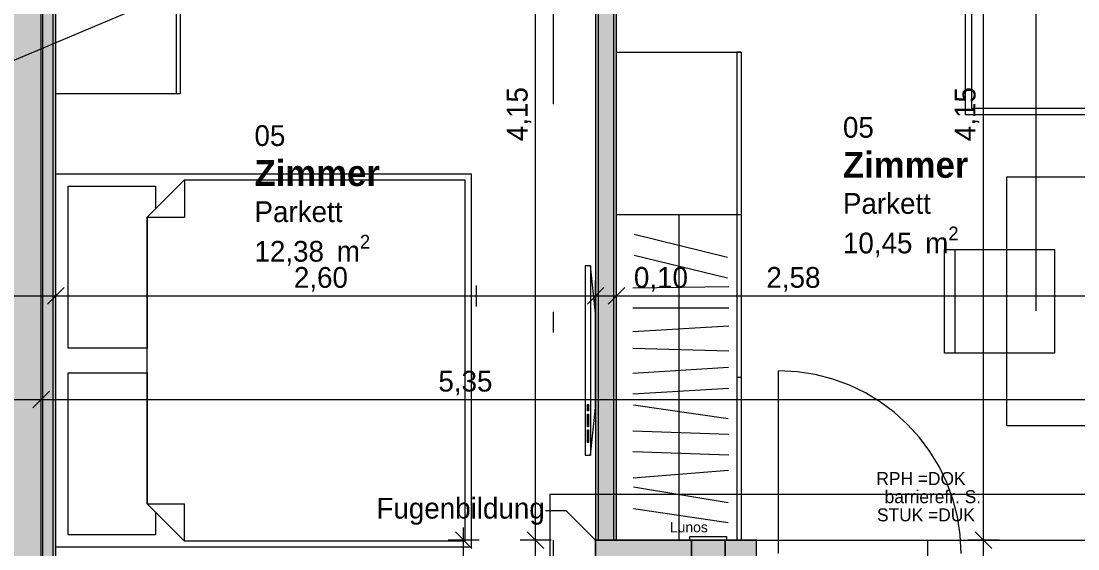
# Model space of a CAD drawing. Header units: metres. Extents: x -3.9 to 83, y -38 to 6.2.
# Drawn here: x 9.44 to 14.53, y -29.84 to -27.3 of the extents above; entities that cross this region are included whole.
import ezdxf

# ---------------------------------------------------------------- set-up
doc = ezdxf.new("R2010")
doc.units = ezdxf.units.M
doc.header["$MEASUREMENT"] = 0
for name, pattern in [('Achse', [0.004, 0.002, -0.001, 0, -0.001]), ('Schnittlinie', [0.006, 0.003, -0.0015, 0, -0.0015]), ('Strichlinie eng', [0.002, 0.0015, -0.0005]), ('Untersicht', [0.001, 0.0005, -0.0005])]:
    doc.linetypes.add(name, pattern=pattern)
for name, color, linetype in [('0._EG PP_2_000 Achsraster', 7, 'Continuous'), ('0._EG PP_2_110 Wand Aussen', 7, 'Continuous'), ('0._EG PP_2_120 Wand Innen tragend', 7, 'Continuous'), ('0._EG PP_2_130 Wand Innen', 7, 'Continuous'), ('0._EG PP_2_210 Decke', 7, 'Continuous'), ('0._EG PP_2_220 Bodenaufbau', 7, 'Continuous'), ('0._EG PP_2_510 Möblierung', 7, 'Continuous'), ('0._EG PP_2_520 Fixeinbauten', 7, 'Continuous'), ('0._EG PP_2_810 Raum', 7, 'Continuous'), ('0._EG PP_2_851 Marker Schnitt', 7, 'Continuous'), ('0._EG PP_2_915 Allgemein Beschriftung.x', 7, 'Continuous'), ('0._EG PP_2_950 Polierplan Bemaßung', 7, 'Continuous'), ('0._EG PP_2_955 Polierplan Beschriftung', 7, 'Continuous')]:
    doc.layers.add(name, color=color, linetype=linetype)
doc.styles.add('ERSTELLTER_STIL_10', font='')
doc.styles.add('ERSTELLTER_STIL_2', font='')
doc.styles.get('ERSTELLTER_STIL_10').set_extended_font_data('Eurostile', bold=True)
doc.styles.get('ERSTELLTER_STIL_2').set_extended_font_data('Eurostile')

msp = doc.modelspace()

# ---------------------------------------------------------------- hatches: boundary and pattern name
at = {"layer": '0._EG PP_2_110 Wand Aussen', "linetype": 'Continuous', "lineweight": 13, "true_color": 0x3f7f02}
for points in [[(12.205, -29.98), (12.3519, -29.98), (12.205, -29.8)], [(12.205, -29.8), (12.3519, -29.98), (12.385, -29.98), (12.385, -29.8)], [(12.385, -29.8), (12.385, -29.98), (12.98, -29.98), (12.98, -29.89), (12.98, -29.8)]]:
    msp.add_hatch(color=76, dxfattribs=at).paths.add_polyline_path(points)
at = {"layer": '0._EG PP_2_120 Wand Innen tragend', "linetype": 'Continuous', "lineweight": 13, "true_color": 0x3f7f02}
msp.add_hatch(color=76, dxfattribs=at).paths.add_polyline_path([(9.535, -30.7), (9.535, -26.05), (9.355, -26.05), (9.355, -30.7)])
at = {"layer": '0._EG PP_2_120 Wand Innen tragend', "linetype": 'Continuous', "lineweight": 13, "true_color": 0xffaa00}
msp.add_hatch(color=40, dxfattribs=at).paths.add_polyline_path([(9.5925, -30.7), (9.5925, -26.05), (9.5425, -26.05), (9.5425, -30.7)])
at = {"layer": '0._EG PP_2_120 Wand Innen tragend', "linetype": 'Continuous', "lineweight": 13, "true_color": 0xfb02fe}
msp.add_hatch(color=6, dxfattribs=at).paths.add_polyline_path([(9.605, -30.7), (9.605, -26.05), (9.5925, -26.05), (9.5925, -30.7)])
at = {"layer": '0._EG PP_2_130 Wand Innen', "linetype": 'Continuous', "lineweight": 13, "true_color": 0xfb02fe}
for points in [[(12.205, -25.75), (12.205, -29.8), (12.2175, -29.8), (12.2175, -25.75)], [(12.305, -29.8), (12.305, -25.75), (12.2925, -25.75), (12.2925, -29.8)]]:
    msp.add_hatch(color=6, dxfattribs=at).paths.add_polyline_path(points)
at = {"layer": '0._EG PP_2_130 Wand Innen', "linetype": 'Continuous', "lineweight": 13, "true_color": 0xffaa00}
msp.add_hatch(color=40, dxfattribs=at).paths.add_polyline_path([(12.2925, -29.8), (12.2925, -25.75), (12.2175, -25.75), (12.2175, -29.8)])
at = {"layer": '0._EG PP_2_955 Polierplan Beschriftung', "linetype": 'Continuous', "lineweight": 13, "true_color": 0xfb02fe}
msp.add_hatch(color=6, dxfattribs=at).paths.add_polyline_path([(12.2025, -29.8), (12.2027, -29.801), (12.2033, -29.8018), (12.2041, -29.8023), (12.205, -29.8025), (12.206, -29.8023), (12.2068, -29.8018), (12.2073, -29.801), (12.2075, -29.8), (12.2073, -29.799), (12.2068, -29.7982), (12.206, -29.7977), (12.205, -29.7975), (12.2041, -29.7977), (12.2033, -29.7982), (12.2027, -29.799)])

# ---------------------------------------------------------------- linework, layer by layer
at = {"layer": '0._EG PP_2_000 Achsraster', "color": 5, "linetype": 'Achse', "lineweight": 0, "ltscale": 1000}
msp.add_line((12, 3), (12, -36), dxfattribs=at)
at = {"layer": '0._EG PP_2_110 Wand Aussen', "color": 8, "linetype": 'Strichlinie eng', "lineweight": 0, "ltscale": 1000}
msp.add_line((13.085, -29.865), (13.085, -28.985), dxfattribs=at)
at = {"layer": '0._EG PP_2_110 Wand Aussen', "color": 7, "linetype": 'Continuous', "lineweight": 18, "ltscale": 1000}
msp.add_line((12.98, -29.89), (12.98, -29.8), dxfattribs=at)
msp.add_line((12.98, -29.89), (12.98, -29.8), dxfattribs=at)
at = {"layer": '0._EG PP_2_110 Wand Aussen', "color": 7, "linetype": 'Continuous', "lineweight": 13, "ltscale": 1000}
for p, q in [((12.98, -29.8), (14.63, -29.8)), ((13.805, -30.5691), (13.805, -29.8))]:
    msp.add_line(p, q, dxfattribs=at)
at = {"layer": '0._EG PP_2_110 Wand Aussen', "color": 7, "linetype": 'Continuous', "lineweight": 18, "ltscale": 1000, "flags": 128}
for points in [[(12.205, -29.8), (12.205, -29.98)], [(12.6645, -29.8), (12.205, -29.8)], [(12.8295, -29.8), (12.6645, -29.8)], [(12.98, -29.8), (12.8295, -29.8)]]:
    msp.add_lwpolyline(points, dxfattribs=at)
at = {"layer": '0._EG PP_2_110 Wand Aussen', "color": 16, "linetype": 'Untersicht', "lineweight": 13, "ltscale": 1000, "true_color": 0x7e0000, "flags": 128}
for points in [[(12.6645, -29.8), (12.6645, -29.98)], [(12.8295, -29.98), (12.8295, -29.8)]]:
    msp.add_lwpolyline(points, dxfattribs=at)
at = {"layer": '0._EG PP_2_110 Wand Aussen', "color": 8, "linetype": 'Strichlinie eng', "lineweight": 0, "ltscale": 1000}
msp.add_arc((13.085, -29.865), 0.88, 0, 90, dxfattribs=at)
at = {"layer": '0._EG PP_2_110 Wand Aussen', "color": 7, "linetype": 'Continuous', "lineweight": 13, "ltscale": 1000}
msp.add_point((12.98, -29.8), dxfattribs=at)
at = {"layer": '0._EG PP_2_120 Wand Innen tragend', "color": 7, "linetype": 'Continuous', "lineweight": 18, "ltscale": 1000}
msp.add_line((9.535, -30.7), (9.535, -26.05), dxfattribs=at)
at = {"layer": '0._EG PP_2_120 Wand Innen tragend', "color": 7, "linetype": 'Continuous', "lineweight": 13, "ltscale": 1000}
for p, q in [((9.5425, -30.7), (9.5425, -26.05)), ((9.5925, -30.7), (9.5925, -26.05))]:
    msp.add_line(p, q, dxfattribs=at)
at = {"layer": '0._EG PP_2_120 Wand Innen tragend', "color": 7, "linetype": 'Continuous', "lineweight": 13, "ltscale": 1000, "flags": 128}
msp.add_lwpolyline([(9.605, -30.7), (9.605, -26.05)], dxfattribs=at)
at = {"layer": '0._EG PP_2_130 Wand Innen', "color": 7, "linetype": 'Continuous', "lineweight": 18, "ltscale": 1000}
for p, q in [((12.2175, -25.75), (12.2175, -29.8)), ((12.2925, -29.8), (12.2925, -25.75))]:
    msp.add_line(p, q, dxfattribs=at)
at = {"layer": '0._EG PP_2_130 Wand Innen', "color": 7, "linetype": 'Continuous', "lineweight": 18, "ltscale": 1000, "flags": 128}
for points in [[(12.205, -25.75), (12.205, -29.8)], [(12.305, -29.8), (12.305, -25.75)], [(12.205, -29.8), (12.305, -29.8)]]:
    msp.add_lwpolyline(points, dxfattribs=at)
at = {"layer": '0._EG PP_2_210 Decke', "color": 8, "linetype": 'Continuous', "lineweight": 13, "ltscale": 1000, "flags": 128}
msp.add_lwpolyline([(0.1962, -30.98), (0.1998, -33.8865), (18.7205, -31.2253), (18.7275, -29.58), (11.985, -29.58), (11.985, -30.48), (9.135, -30.48), (9.135, -30.98)], close=True, dxfattribs=at)
at = {"layer": '0._EG PP_2_220 Bodenaufbau', "color": 7, "linetype": 'Continuous', "lineweight": 13, "ltscale": 1000, "true_color": 0xf4f4f4, "flags": 128}
msp.add_lwpolyline([(0.3646, -21.675), (0.3765, -31.2), (9.355, -31.2), (9.355, -30.7), (12.205, -30.7), (12.205, -29.8), (18.5466, -29.8), (18.5814, -21.675), (12.645, -21.675), (12.645, -24.1), (10.05, -24.1), (10.05, -25.6), (11.19, -25.6), (11.19, -26.05), (7.695, -26.05), (7.695, -24.1), (5.125, -24.1), (5.125, -21.675)], close=True, dxfattribs=at)
at = {"layer": '0._EG PP_2_510 Möblierung', "color": 8, "linetype": 'Continuous', "lineweight": 13, "ltscale": 1000, "true_color": 0x7e7f7f}
for p, q in [((13.985, -25.75), (13.985, -27.75)), ((10.185, -26.85), (10.185, -27.65)), ((12.885, -27.45), (12.885, -29.8)), ((12.905, -27.45), (12.885, -27.45)), ((13.985, -27.75), (14.885, -27.75)), ((9.605, -29.835), (9.605, -28.035)), ((9.605, -28.035), (11.605, -28.035)), ((11.605, -28.035), (11.605, -29.835)), ((10.045, -28.245), (10.225, -28.065)), ((10.225, -28.065), (11.575, -28.065)), ((10.225, -28.065), (10.225, -28.245)), ((11.575, -28.065), (11.575, -28.935)), ((12.905, -28.2333), (12.305, -28.2333)), ((12.605, -28.2333), (12.605, -29.8)), ((12.905, -28.2333), (12.885, -28.2333)), ((10.045, -28.935), (10.045, -28.245)), ((10.045, -28.245), (10.225, -28.245)), ((12.8391, -28.439), (12.391, -28.3277)), ((12.8394, -28.5376), (12.3906, -28.4291)), ((13.935, -28.4), (13.935, -28.9)), ((12.18, -28.4792), (12.18, -29.3908)), ((12.8459, -28.5804), (12.3842, -28.5862)), ((12.8459, -28.6836), (12.3842, -28.6831)), ((12.8455, -28.7703), (12.3845, -28.7964)), ((12.8458, -28.8902), (12.3843, -28.8765)), ((10.045, -29.625), (10.045, -28.935)), ((11.575, -28.935), (11.575, -29.805)), ((12.8454, -28.9686), (12.3846, -28.9981)), ((12.905, -29.0167), (12.885, -29.0167)), ((12.8455, -29.0694), (12.3846, -29.0973)), ((12.165, -29.1781), (12.165, -29.1477)), ((12.165, -29.1477), (12.1713, -29.1477)), ((12.1713, -29.1477), (12.1713, -29.1781)), ((12.8435, -29.2167), (12.3866, -29.15)), ((12.1713, -29.1781), (12.165, -29.1781)), ((12.165, -29.2541), (12.165, -29.1933)), ((12.165, -29.1933), (12.1713, -29.1933)), ((12.1713, -29.1933), (12.1713, -29.2541)), ((12.1713, -29.2541), (12.165, -29.2541)), ((12.165, -29.33), (12.165, -29.2692)), ((12.165, -29.2692), (12.1713, -29.2692)), ((12.1713, -29.2692), (12.1713, -29.33)), ((12.8458, -29.2912), (12.3843, -29.2754)), ((12.1713, -29.33), (12.165, -29.33)), ((12.8458, -29.3911), (12.3843, -29.3756)), ((12.8451, -29.4643), (12.3849, -29.5024)), ((12.8428, -29.6207), (12.3872, -29.5459)), ((10.225, -29.805), (10.045, -29.625)), ((10.045, -29.625), (10.225, -29.625)), ((10.225, -29.805), (10.225, -29.625)), ((12.8434, -29.7174), (12.3867, -29.6492)), ((11.575, -29.805), (10.225, -29.805)), ((11.605, -29.835), (9.605, -29.835))]:
    msp.add_line(p, q, dxfattribs=at)
at = {"layer": '0._EG PP_2_510 Möblierung', "color": 8, "linetype": 'Continuous', "lineweight": 13, "ltscale": 1000, "true_color": 0x7e7f7f, "flags": 128}
for points in [[(14.015, -27.72), (14.855, -27.72), (14.855, -26.37), (14.675, -26.19), (14.015, -26.19)], [(10.205, -26.85), (10.205, -27.65), (9.605, -27.65), (9.605, -26.85)], [(12.905, -27.45), (12.905, -29.8), (12.305, -29.8), (12.305, -27.45)], [(14.185, -29.25), (14.185, -28.05), (14.885, -28.05), (14.885, -29.25)], [(10.045, -28.875), (9.665, -28.875), (9.665, -28.095), (10.085, -28.095), (10.085, -28.205), (10.045, -28.245)], [(14.415, -28.4), (14.415, -28.9), (13.885, -28.9), (13.885, -28.4)], [(12.155, -28.4792), (12.155, -29.3908), (12.18, -29.3908), (12.205, -29.1629), (12.205, -28.7071), (12.18, -28.4792)], [(10.045, -29.625), (10.085, -29.665), (10.085, -29.775), (9.665, -29.775), (9.665, -28.995), (10.045, -28.995)]]:
    msp.add_lwpolyline(points, close=True, dxfattribs=at)
at = {"layer": '0._EG PP_2_520 Fixeinbauten', "color": 8, "linetype": 'Untersicht', "lineweight": 0, "ltscale": 1000, "flags": 128}
for points in [[(12.657, -29.785), (12.657, -29.8)], [(12.837, -29.785), (12.657, -29.785)], [(12.657, -29.8), (12.837, -29.8)], [(12.667, -29.8), (12.667, -30.18)], [(12.827, -29.8), (12.827, -30.18)], [(12.837, -29.8), (12.837, -29.785)]]:
    msp.add_lwpolyline(points, dxfattribs=at)
at = {"layer": '0._EG PP_2_851 Marker Schnitt', "color": 7, "linetype": 'Schnittlinie', "lineweight": 13, "ltscale": 1000}
for p, q in [((14.325, 4.805), (14.325, -35.645)), ((11.63, -5.7741), (11.63, -35.645))]:
    msp.add_line(p, q, dxfattribs=at)
at = {"layer": '0._EG PP_2_950 Polierplan Bemaßung', "color": 6, "linetype": 'Continuous', "lineweight": 13, "ltscale": 1000, "true_color": 0xfb02fe}
for p, q in [((11.9158, -29.8), (11.9158, -25.65)), ((14.0725, -29.8), (14.0725, -25.65)), ((9.645, -28.5832), (9.565, -28.6632)), ((9.605, -28.6982), (9.605, -28.5482)), ((12.245, -28.5832), (12.165, -28.6632)), ((12.205, -28.6982), (12.205, -28.5482)), ((12.345, -28.5832), (12.265, -28.6632)), ((12.305, -28.6982), (12.305, -28.5482)), ((9.355, -28.6232), (9.605, -28.6232)), ((9.605, -28.6232), (12.205, -28.6232)), ((12.205, -28.6232), (12.305, -28.6232)), ((12.305, -28.6232), (14.885, -28.6232)), ((11.8758, -29.76), (11.9558, -29.84)), ((14.0325, -29.76), (14.1125, -29.84)), ((11.9908, -29.8), (11.8408, -29.8)), ((11.9158, -30.7), (11.9158, -29.8)), ((14.1475, -29.8), (13.9975, -29.8)), ((14.0725, -30.18), (14.0725, -29.8))]:
    msp.add_line(p, q, dxfattribs=at)
at = {"layer": '0._EG PP_2_950 Polierplan Bemaßung', "color": 76, "linetype": 'Continuous', "lineweight": 13, "ltscale": 1000, "true_color": 0x3f7f02}
for p, q in [((0.1967, -31.38), (13.2326, -25.87)), ((9.535, -29.1982), (9.535, -29.0482)), ((9.575, -29.0832), (9.495, -29.1632)), ((9.355, -29.1232), (9.535, -29.1232)), ((9.535, -29.1232), (14.885, -29.1232)), ((11.6093, -29.84), (11.5293, -29.76)), ((11.5693, -29.8), (11.5693, -29.74)), ((11.6443, -29.8), (11.4943, -29.8)), ((11.5693, -30.325), (11.5693, -29.8))]:
    msp.add_line(p, q, dxfattribs=at)
at = {"layer": '0._EG PP_2_955 Polierplan Beschriftung', "color": 6, "linetype": 'Continuous', "lineweight": 13, "ltscale": 1000, "true_color": 0xfb02fe}
for p, q in [((12.0636, -29.6586), (11.9636, -29.6586)), ((12.2033, -29.7982), (12.0636, -29.6586))]:
    msp.add_line(p, q, dxfattribs=at)
msp.add_circle((12.205, -29.8), 0.0025, dxfattribs=at)

# ---------------------------------------------------------------- texts
at = {"layer": '0._EG PP_2_110 Wand Aussen', "color": 7, "linetype": 'Continuous', "lineweight": 13, "char_height": 0.0625, "attachment_point": 9, "style": 'ERSTELLTER_STIL_2'}
for s, insert in [('\\A1;{\\pqr;\\pt0;\\fEurostile|b0|i0|c0|p0;\\W1.000000;RPH =DOK}', (13.9862, -29.5358)), ('\\A1;{\\pqr;\\pt0;\\fEurostile|b0|i0|c0|p0;\\W1.000000;barrierefr. S. }', (14.0609, -29.6233)), ('\\A1;{\\pqr;\\pt0;\\fEurostile|b0|i0|c0|p0;\\W1.000000;STUK =DUK}', (14.0312, -29.7108))]:
    msp.add_mtext(s, dxfattribs=dict(at, insert=insert))
at = {"layer": '0._EG PP_2_810 Raum', "color": 7, "linetype": 'Continuous', "lineweight": 13, "attachment_point": 1}
for s, insert, char_height, style in [('\\A1;{\\pql;\\pt0;\\fEurostile|b0|i0|c0|p0;\\W1.000000;05}', (13.3957, -27.7617), 0.1, 'ERSTELLTER_STIL_2'), ('\\A1;{\\pql;\\pt0;\\fEurostile|b0|i0|c0|p0;\\W1.000000;05}', (10.5621, -27.8015), 0.1, 'ERSTELLTER_STIL_2'), ('\\A1;{\\pql;\\pt0;\\fEurostile|b1|i0|c0|p0;\\W1.000000;Zimmer}', (13.3957, -27.9299), 0.125, 'ERSTELLTER_STIL_10'), ('\\A1;{\\pql;\\pt0;\\fEurostile|b1|i0|c0|p0;\\W1.000000;Zimmer}', (10.5621, -27.9697), 0.125, 'ERSTELLTER_STIL_10'), ('\\A1;{\\pql;\\pt0;\\fEurostile|b0|i0|c0|p0;\\W1.000000;Parkett}', (13.3957, -28.1283), 0.1, 'ERSTELLTER_STIL_2'), ('\\A1;{\\pql;\\pt0;\\fEurostile|b0|i0|c0|p0;\\W1.000000;Parkett}', (10.5621, -28.1681), 0.1, 'ERSTELLTER_STIL_2'), ('\\A1;{\\pql;\\pt0,0.05;\\fEurostile|b0|i0|c0|p0;\\W1.000000;10,45\\fEurostile|b0|i0|c0|p0;\\W1.000000;\\A1{\\H.66x;\\S^  ;}\\fEurostile|b0|i0|c0|p0;\\W1.000000; m\\fEurostile|b0|i0|c0|p0;\\W1.000000;\\A1{\\H.66x;\\S2^  ;}}', (13.3957, -28.2898), 0.1, 'ERSTELLTER_STIL_2'), ('\\A1;{\\pql;\\pt0,0.05;\\fEurostile|b0|i0|c0|p0;\\W1.000000;12,38\\fEurostile|b0|i0|c0|p0;\\W1.000000;\\A1{\\H.66x;\\S^  ;}\\fEurostile|b0|i0|c0|p0;\\W1.000000; m\\fEurostile|b0|i0|c0|p0;\\W1.000000;\\A1{\\H.66x;\\S2^  ;}}', (10.5621, -28.3296), 0.1, 'ERSTELLTER_STIL_2')]:
    msp.add_mtext(s, dxfattribs=dict(at, insert=insert, char_height=char_height, style=style))
at = {"layer": '0._EG PP_2_915 Allgemein Beschriftung.x', "color": 250, "linetype": 'Continuous', "lineweight": 13, "true_color": 0x3f3f3f, "insert": (12.6538, -29.7636), "char_height": 0.05, "attachment_point": 8, "style": 'ERSTELLTER_STIL_2'}
msp.add_mtext('\\A1;{\\pqc;\\fEurostile|b0|i0|c0|p0;\\W1.000000;Lunos}', dxfattribs=at)
at = {"layer": '0._EG PP_2_950 Polierplan Bemaßung', "color": 6, "linetype": 'Continuous', "lineweight": 13, "true_color": 0xfb02fe, "char_height": 0.1, "width": 0.306373, "attachment_point": 7, "rotation": 90, "style": 'ERSTELLTER_STIL_2'}
for insert in [(11.8958, -27.8782), (14.0525, -27.8782)]:
    msp.add_mtext('\\A1;{\\pql;\\fEurostile|b0|i0|c0|p0;\\W1.000000;4,15}', dxfattribs=dict(at, insert=insert))
at = {"layer": '0._EG PP_2_950 Polierplan Bemaßung', "color": 6, "linetype": 'Continuous', "lineweight": 13, "true_color": 0xfb02fe, "char_height": 0.1, "width": 0.306373, "attachment_point": 7, "style": 'ERSTELLTER_STIL_2'}
for s, insert in [('\\A1;{\\pql;\\fEurostile|b0|i0|c0|p0;\\W1.000000;2,60}', (10.7518, -28.6032)), ('\\A1;{\\pql;\\fEurostile|b0|i0|c0|p0;\\W1.000000;0,10}', (12.3892, -28.6032)), ('\\A1;{\\pql;\\fEurostile|b0|i0|c0|p0;\\W1.000000;2,58}', (13.0272, -28.6032))]:
    msp.add_mtext(s, dxfattribs=dict(at, insert=insert))
at = {"layer": '0._EG PP_2_950 Polierplan Bemaßung', "color": 76, "linetype": 'Continuous', "lineweight": 13, "true_color": 0x3f7f02, "insert": (11.4477, -29.1032), "char_height": 0.1, "width": 0.306373, "attachment_point": 7, "style": 'ERSTELLTER_STIL_2'}
msp.add_mtext('\\A1;{\\pql;\\fEurostile|b0|i0|c0|p0;\\W1.000000;5,35}', dxfattribs=at)
at = {"layer": '0._EG PP_2_955 Polierplan Beschriftung', "color": 6, "linetype": 'Continuous', "lineweight": 13, "true_color": 0xfb02fe, "insert": (11.1494, -29.6617), "char_height": 0.1, "attachment_point": 4, "style": 'ERSTELLTER_STIL_2'}
msp.add_mtext('\\A1;{\\pql;\\fEurostile|b0|i0|c0|p0;\\W1.000000;Fugenbildung}', dxfattribs=at)

doc.saveas('drawing.dxf')
